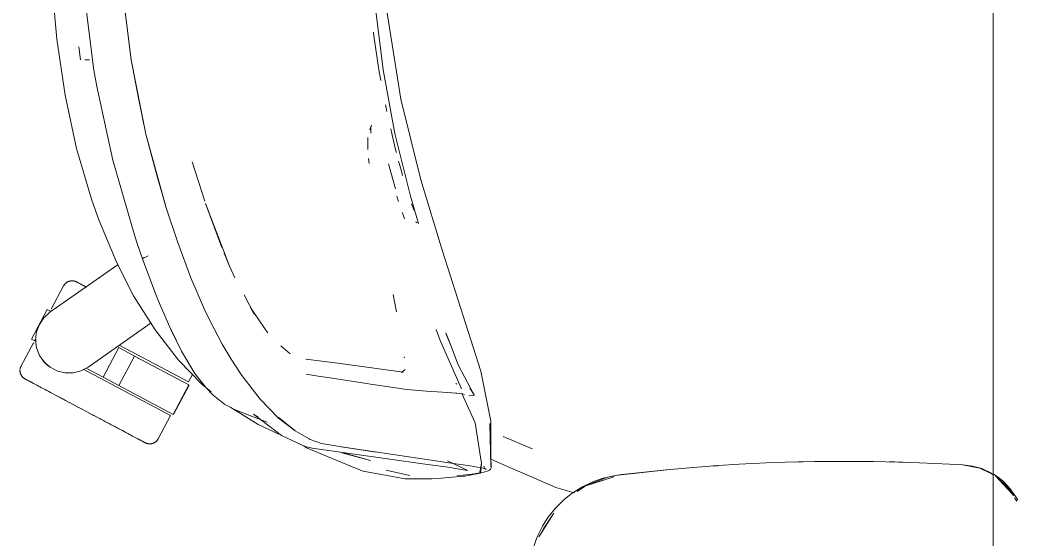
# Model space of a CAD drawing. Header units: millimetres. Extents: x 155927 to 295199, y -4084 to 97293.
# Drawn here: x 200043.4 to 200460.9, y 31884.3 to 32101.7 of the extents above; entities that cross this region are included whole.
import ezdxf

# ---------------------------------------------------------------- set-up
doc = ezdxf.new("R2010")
doc.units = ezdxf.units.MM
doc.header["$MEASUREMENT"] = 0
doc.layers.add('G-IMPT', color=8, linetype='CONTINUOUS', lineweight=9)
doc.layers.add('I-FURN', color=8, linetype='CONTINUOUS', lineweight=9)

msp = doc.modelspace()

# ---------------------------------------------------------------- linework, layer by layer
at = {"layer": 'G-IMPT'}
for p, q in [((200058.84, 32093.67), (200056.58, 32119.24)), ((200086.1, 32116.56), (200089.93, 32084.97)), ((200086.14, 32116.6), (200089.92, 32085.05)), ((200086.14, 32116.6), (200087.98, 32100.52)), ((200070.57, 32110.86), (200074.39, 32080.69)), ((200195.49, 32080.83), (200192.19, 32107.75)), ((200202.88, 32068.48), (200196.89, 32106.39)), ((200089.92, 32085.05), (200087.98, 32100.52)), ((200191.57, 32094.98), (200191.39, 32096.64)), ((200192.87, 32086.46), (200191.57, 32094.98)), ((200062.33, 32070.25), (200058.84, 32093.67)), ((200068.74, 32084.96), (200068.09, 32090.38)), ((200192.87, 32086.46), (200193.72, 32080.83)), ((200072.59, 32085.01), (200070.5, 32084.93)), ((200070.5, 32084.93), (200070.61, 32084.93)), ((200096.1, 32053.92), (200089.92, 32085.05)), ((200089.92, 32085.05), (200093.02, 32068.94)), ((200096.1, 32053.92), (200089.93, 32084.97)), ((200074.39, 32080.69), (200075.57, 32073.77)), ((200193.72, 32080.83), (200193.96, 32079.2)), ((200194.52, 32076.3), (200193.96, 32079.2)), ((200200.42, 32054.16), (200195.49, 32080.83)), ((200067.14, 32047.88), (200062.33, 32070.25)), ((200082.24, 32042.98), (200075.57, 32073.77)), ((200096.1, 32053.92), (200093.02, 32068.94)), ((200196.44, 32066.2), (200196.98, 32063.38)), ((200202.88, 32068.48), (200211.2, 32034.79)), ((200190.53, 32057.57), (200189.85, 32055.62)), ((200190.32, 32056.52), (200190.53, 32057.57)), ((200100.75, 32036.67), (200096.1, 32053.92)), ((200096.1, 32053.92), (200104.48, 32023.42)), ((200096.1, 32053.92), (200104.52, 32023.51)), ((200190.27, 32054.35), (200190.28, 32054.21)), ((200190.32, 32056.52), (200190.28, 32054.21)), ((200198.65, 32056.15), (200199.1, 32054.18)), ((200200.65, 32047.42), (200199.1, 32054.18)), ((200200.42, 32054.16), (200206.97, 32027.84)), ((200188.99, 32052.51), (200189.08, 32047.45)), ((200188.99, 32052.51), (200189, 32049.73)), ((200189.08, 32047.45), (200189, 32049.73)), ((200073.32, 32026.64), (200067.14, 32047.88)), ((200200.65, 32047.42), (200200.99, 32046.13)), ((200082.24, 32042.98), (200091.18, 32012.16)), ((200115.55, 32042.24), (200116.62, 32038.8)), ((200115.55, 32042.24), (200120.8, 32025.75)), ((200189.39, 32043.66), (200189.61, 32041.57)), ((200200.68, 32030.94), (200197.75, 32041.41)), ((200201.95, 32042.41), (200201.91, 32042.58)), ((200202.27, 32041.27), (200201.95, 32042.41)), ((200202.27, 32041.27), (200203.39, 32037.27)), ((200100.75, 32036.67), (200104.52, 32023.51)), ((200203.39, 32037.27), (200203.59, 32036.58)), ((200220.38, 32004.82), (200211.2, 32034.79)), ((200073.32, 32026.64), (200076.39, 32017.91)), ((200121.08, 32024.76), (200127.9, 32006.36)), ((200121.08, 32024.76), (200127.79, 32007.31)), ((200201.13, 32027.85), (200201.85, 32025.64)), ((200206.97, 32027.84), (200210.04, 32017.41)), ((200208.13, 32022.64), (200207.38, 32024.74)), ((200104.48, 32023.42), (200109.49, 32008.51)), ((200203.84, 32020.09), (200203.47, 32021.1)), ((200203.84, 32020.09), (200204.45, 32018.43)), ((200208.13, 32022.64), (200208.37, 32021.98)), ((200076.39, 32017.91), (200083.91, 31999.93)), ((200209.15, 32017.16), (200209.36, 32017.01)), ((200209.15, 32017.16), (200209.76, 32016.77)), ((200210.11, 32017.14), (200210.04, 32017.41)), ((200210.18, 32016.85), (200210.11, 32017.14)), ((200210.15, 32016.39), (200210.24, 32016.62)), ((200210.24, 32016.62), (200210.18, 32016.85)), ((200091.18, 32012.16), (200092.38, 32008.55)), ((200094.78, 32001.62), (200092.38, 32008.55)), ((200114.95, 31993.63), (200109.49, 32008.51)), ((200127.79, 32007.31), (200128.45, 32005.59)), ((200096.01, 32002.4), (200097.07, 32002.83)), ((200097.07, 32002.83), (200096.48, 32002.6)), ((200131.18, 31998.51), (200128.45, 32005.59)), ((200131.18, 31998.51), (200128.87, 32003.95)), ((200220.38, 32004.82), (200236.37, 31954.58)), ((200091, 31986.16), (200083.91, 31999.93)), ((200094.75, 32001.62), (200094.78, 32001.75)), ((200100.32, 31986.66), (200094.75, 32001.62)), ((200094.78, 32001.75), (200095.19, 32002.02)), ((200094.78, 32001.75), (200094.79, 32001.8)), ((200094.78, 32001.75), (200094.78, 32001.62)), ((200095.19, 32002.02), (200094.79, 32001.8)), ((200096.01, 32002.4), (200095.19, 32002.02)), ((200095.37, 32002.12), (200095.19, 32002.02)), ((200096.01, 32002.4), (200095.37, 32002.12)), ((200096.01, 32002.4), (200096.48, 32002.6)), ((200133.37, 31993.66), (200131.18, 31998.51)), ((200114.95, 31993.63), (200121.12, 31979.4)), ((200099.97, 31971.86), (200091, 31986.16)), ((200101.8, 31982.97), (200100.32, 31986.66)), ((200137.25, 31986.61), (200141.43, 31978.51)), ((200199.66, 31986.71), (200201.07, 31979.45)), ((200106.57, 31972.02), (200101.8, 31982.97)), ((200124.51, 31972.67), (200121.12, 31979.4)), ((200139.93, 31981.28), (200142.49, 31977.53)), ((200139.93, 31981.28), (200141.43, 31978.51)), ((200142.49, 31977.53), (200142.88, 31976.95)), ((200142.88, 31976.95), (200146.38, 31971.82)), ((200099.97, 31971.86), (200109.78, 31959.26)), ((200106.79, 31971.57), (200106.57, 31972.02)), ((200106.57, 31972.02), (200111.1, 31962.96)), ((200106.57, 31972.02), (200110.79, 31963.56)), ((200106.79, 31971.57), (200111.1, 31962.96)), ((200124.51, 31972.67), (200128.08, 31965.88)), ((200146.38, 31971.82), (200147.13, 31970.71)), ((200217.65, 31971.98), (200219.39, 31967.4)), ((200223.69, 31965.76), (200221.67, 31970.66)), ((200221.67, 31970.66), (200223.7, 31965.56)), ((200223.7, 31965.56), (200221.9, 31970.09)), ((200131.85, 31959.65), (200128.08, 31965.88)), ((200219.39, 31967.4), (200228.32, 31947.24)), ((200226.94, 31957.29), (200223.69, 31965.76)), ((200111.1, 31962.96), (200110.79, 31963.56)), ((200111.1, 31962.96), (200115.83, 31954.97)), ((200152.65, 31965.18), (200156.56, 31961.85)), ((200119.74, 31948.97), (200109.78, 31959.26)), ((200131.85, 31959.65), (200135.73, 31953.56)), ((200176.5, 31957.91), (200163.15, 31959.68)), ((200163.15, 31959.68), (200163.62, 31959.54)), ((200176.5, 31957.91), (200203.84, 31954.17)), ((200204.34, 31960.23), (200204.29, 31960.58)), ((200226.94, 31957.29), (200232.22, 31947.18)), ((200116.69, 31953.68), (200115.83, 31954.97)), ((200121.41, 31947.55), (200116.69, 31953.68)), ((200135.9, 31953.3), (200135.73, 31953.56)), ((200143.92, 31942.86), (200135.9, 31953.3)), ((200168.31, 31952.55), (200163.24, 31953.3)), ((200204.69, 31955.28), (200203.13, 31954.04)), ((200203.34, 31954.08), (200203.57, 31954.12)), ((200203.84, 31954.17), (200203.57, 31954.12)), ((200236.37, 31954.58), (200240.56, 31933.62)), ((200123.41, 31945.97), (200119.74, 31948.97)), ((200168.31, 31952.55), (200175.15, 31951.49)), ((200175.15, 31951.49), (200176.81, 31951.23)), ((200188.58, 31949.36), (200176.81, 31951.23)), ((200190.13, 31949.11), (200188.58, 31949.36)), ((200205.35, 31946.9), (200190.13, 31949.11)), ((200225.94, 31949.41), (200226.38, 31949.14)), ((200121.41, 31947.55), (200124.3, 31944.52)), ((200129.17, 31940.66), (200124.3, 31944.52)), ((200205.35, 31946.9), (200205.43, 31946.89)), ((200205.43, 31946.89), (200213.67, 31946.28)), ((200222.52, 31945.64), (200213.67, 31946.28)), ((200222.52, 31945.64), (200225.93, 31945.39)), ((200226.3, 31945.35), (200225.93, 31945.39)), ((200226.3, 31945.35), (200228.76, 31945.06)), ((200233.93, 31932.92), (200228.35, 31945.21)), ((200228.76, 31945.06), (200228.82, 31945.04)), ((200229.59, 31944.76), (200228.82, 31945.04)), ((200231.33, 31944.29), (200232.86, 31944.45)), ((200233.57, 31944.73), (200231.73, 31947.43)), ((200233.57, 31944.73), (200232.22, 31947.18)), ((200232.86, 31944.45), (200233.55, 31944.6)), ((200233.55, 31944.6), (200233.57, 31944.73)), ((200233.57, 31944.73), (200233.61, 31944.9)), ((200130.3, 31940.05), (200129.17, 31940.66)), ((200151.66, 31934.96), (200143.92, 31942.86)), ((200130.3, 31940.05), (200132.74, 31938.87)), ((200131.66, 31939.35), (200130.89, 31939.85)), ((200131.66, 31939.35), (200143.11, 31932.23)), ((200132.74, 31938.87), (200134.97, 31937.8)), ((200146.87, 31933.29), (200134.97, 31937.8)), ((200141.22, 31936.52), (200152.87, 31927.61)), ((200141.22, 31936.52), (200143.17, 31935.41)), ((200143.11, 31932.23), (200151.74, 31928.25)), ((200158.4, 31929.87), (200151.45, 31935.27)), ((200151.45, 31935.27), (200155.02, 31932.46)), ((200151.66, 31934.96), (200158.62, 31929.54)), ((200158.4, 31929.87), (200155.02, 31932.46)), ((200233.93, 31932.92), (200236.65, 31915.87)), ((200240.12, 31932.73), (200240.71, 31914.29)), ((200240.12, 31932.73), (200240.61, 31914.75)), ((200240.56, 31933.62), (200240.61, 31914.75)), ((200158.62, 31929.54), (200164.46, 31926.26)), ((200152.87, 31927.61), (200159.44, 31924.54)), ((200159.44, 31924.54), (200162.81, 31922.97)), ((200164.88, 31926.04), (200164.46, 31926.26)), ((200164.88, 31926.04), (200169.67, 31924.29)), ((200169.67, 31924.29), (200177.34, 31922.99)), ((200245.71, 31927.19), (200257.56, 31922.27)), ((200162.2, 31923.26), (200163.37, 31922.49)), ((200165.8, 31922.33), (200162.81, 31922.97)), ((200163.37, 31922.49), (200179.82, 31915.69)), ((200213.02, 31915.65), (200165.8, 31922.33)), ((200192.5, 31920.69), (200177.34, 31922.99)), ((200192.5, 31920.69), (200177.92, 31922.92)), ((200193.11, 31920.6), (200177.92, 31922.92)), ((200190.22, 31917.2), (200178.23, 31920.45)), ((200190.22, 31917.2), (200178.33, 31920.56)), ((200193.11, 31920.6), (200223.98, 31916.04)), ((200257.83, 31922.16), (200257.56, 31922.27)), ((200179.82, 31915.69), (200183.18, 31914.3)), ((200213.02, 31915.65), (200223.68, 31914.21)), ((200222.43, 31917.02), (200230.86, 31913.02)), ((200223.98, 31916.04), (200231.83, 31914.93)), ((200235.96, 31912.29), (200236.65, 31915.87)), ((200235.96, 31912.29), (200236.59, 31915.84)), ((200236.59, 31915.84), (200236.2, 31911.88)), ((200248.77, 31914.16), (200240.6, 31917.73)), ((200335.68, 31915.03), (200344.55, 31915.59)), ((200355.86, 31916.13), (200344.55, 31915.59)), ((200355.86, 31916.13), (200363.74, 31916.42)), ((200376.05, 31916.72), (200363.74, 31916.42)), ((200367.61, 31916.5), (200369.27, 31916.58)), ((200369.27, 31916.58), (200371.35, 31916.58)), ((200376.05, 31916.72), (200381.52, 31916.79)), ((200396.23, 31916.8), (200381.52, 31916.79)), ((200400.74, 31916.74), (200396.23, 31916.8)), ((200400.74, 31916.74), (200416.41, 31916.37)), ((200407.47, 31916.57), (200409.69, 31916.57)), ((200413.01, 31916.42), (200409.69, 31916.57)), ((200416.41, 31916.37), (200419.96, 31916.24)), ((200432.52, 31915.63), (200419.96, 31916.24)), ((200432.52, 31915.63), (200438.18, 31915.34)), ((200445.3, 31913.97), (200437.96, 31915.34)), ((200438.18, 31915.34), (200442.19, 31914.84)), ((200187.04, 31912.71), (200183.18, 31914.3)), ((200204.74, 31909.47), (200187.04, 31912.71)), ((200197.3, 31912.92), (200196.72, 31913.08)), ((200206.6, 31910.88), (200197.3, 31912.92)), ((200224.98, 31914), (200223.68, 31914.21)), ((200230, 31913.17), (200224.98, 31914)), ((200228.99, 31911.1), (200226.4, 31910.89)), ((200228.99, 31911.1), (200233.67, 31911.62)), ((200233.88, 31911.44), (200229.63, 31910.63)), ((200230.86, 31913.02), (200230, 31913.17)), ((200238.1, 31913.82), (200231.83, 31914.93)), ((200234.29, 31911.7), (200233.67, 31911.62)), ((200233.88, 31911.44), (200236.2, 31911.88)), ((200234.29, 31911.7), (200237.57, 31912.23)), ((200237.48, 31913.99), (200238.58, 31913.43)), ((200237.48, 31913.99), (200238.1, 31913.82)), ((200237.57, 31912.23), (200239.43, 31912.78)), ((200237.76, 31914.37), (200237.68, 31914.87)), ((200237.76, 31914.37), (200238.08, 31913.83)), ((200238.08, 31913.83), (200238.58, 31913.43)), ((200239.97, 31913.11), (200239.43, 31912.78)), ((200239.97, 31913.11), (200240.34, 31913.6)), ((200240.74, 31914.17), (200240.34, 31913.6)), ((200240.74, 31914.17), (200240.55, 31915.04)), ((200240.55, 31915.04), (200240.57, 31914.93)), ((200240.61, 31914.75), (200240.57, 31914.93)), ((200240.71, 31914.29), (200240.61, 31914.75)), ((200256.6, 31910.74), (200248.77, 31914.16)), ((200292.56, 31910.96), (200315.52, 31913.42)), ((200292.56, 31910.96), (200314, 31913.31)), ((200292.56, 31910.96), (200295.38, 31911.29)), ((200315.52, 31913.42), (200295.38, 31911.29)), ((200314, 31913.31), (200325.4, 31914.3)), ((200335.68, 31915.03), (200325.4, 31914.3)), ((200333.64, 31914.89), (200332.22, 31914.76)), ((200333.64, 31914.89), (200335.54, 31914.98)), ((200442.19, 31914.84), (200446.14, 31913.78)), ((200449.27, 31912.02), (200445.3, 31913.97)), ((200450.47, 31911.79), (200446.14, 31913.78)), ((200449.56, 31911.87), (200450.83, 31911.24)), ((200450.83, 31911.54), (200453.69, 31909.59)), ((200204.74, 31909.47), (200211.71, 31909.44)), ((200215.88, 31909.44), (200211.71, 31909.44)), ((200219.83, 31909.78), (200215.88, 31909.44)), ((200219.83, 31909.78), (200229.16, 31910.59)), ((200229.16, 31910.59), (200229.63, 31910.63)), ((200267.73, 31905.88), (200256.6, 31910.74)), ((200278.89, 31906.17), (200283.47, 31908.36)), ((200280.21, 31906.56), (200292.06, 31910.38)), ((200289.43, 31910.17), (200280.21, 31906.56)), ((200280.21, 31906.56), (200282.92, 31907.46)), ((200282.92, 31907.46), (200292.06, 31910.38)), ((200283.47, 31908.36), (200287.6, 31909.81)), ((200292.56, 31910.96), (200287.6, 31909.81)), ((200292.49, 31910.75), (200289.43, 31910.17)), ((200457.51, 31905.46), (200451.8, 31910.77)), ((200458.7, 31903.37), (200451.8, 31910.77)), ((200451.8, 31910.77), (200454.21, 31908.53)), ((200455.01, 31908.45), (200453.69, 31909.59)), ((200457.29, 31905), (200454.21, 31908.53)), ((200455.01, 31908.45), (200457.88, 31905.41)), ((200267.73, 31905.88), (200275.55, 31903.63)), ((200271.26, 31900.81), (200274.56, 31903.44)), ((200278.89, 31906.17), (200274.56, 31903.44)), ((200280.21, 31906.56), (200276.63, 31904.14)), ((200458.7, 31903.37), (200457.42, 31904.84)), ((200459.39, 31902.31), (200457.51, 31905.46)), ((200457.88, 31905.41), (200460.32, 31901.95)), ((200267.65, 31897.27), (200271.26, 31900.81)), ((200460.72, 31900.08), (200459.86, 31901.52)), ((200461.13, 31900.58), (200460.32, 31901.95)), ((200260.6, 31885.14), (200266.92, 31895.09)), ((200262.76, 31888.81), (200266.92, 31895.09)), ((200267.65, 31897.27), (200264.46, 31893.29)), ((200262.19, 31889.74), (200264.46, 31893.29)), ((200259.95, 31885.23), (200262.19, 31889.74)), ((200260.6, 31885.14), (200262.76, 31888.81)), ((200259.95, 31885.23), (200258.24, 31880.46))]:
    msp.add_line(p, q, dxfattribs=at)
at = {"layer": 'I-FURN'}
for p, q in [((200450.83, 32826.14), (200450.83, 31426.14)), ((200450.83, 31426.14), (200450.83, 32826.14)), ((200055.94, 31979.24), (200084.53, 31999.26)), ((200061.68, 31990.29), (200061.76, 31990.43)), ((200061.76, 31990.43), (200061.85, 31990.56)), ((200061.85, 31990.56), (200061.94, 31990.7)), ((200061.94, 31990.7), (200062.03, 31990.83)), ((200062.03, 31990.83), (200062.13, 31990.96)), ((200062.13, 31990.96), (200062.24, 31991.08)), ((200062.24, 31991.08), (200062.34, 31991.2)), ((200062.34, 31991.2), (200062.46, 31991.31)), ((200062.46, 31991.31), (200062.58, 31991.42)), ((200062.58, 31991.42), (200062.7, 31991.52)), ((200062.7, 31991.52), (200062.83, 31991.62)), ((200062.83, 31991.62), (200062.96, 31991.72)), ((200062.96, 31991.72), (200063.09, 31991.8)), ((200063.09, 31991.8), (200063.23, 31991.89)), ((200063.23, 31991.89), (200063.37, 31991.96)), ((200063.37, 31991.96), (200063.52, 31992.04)), ((200063.52, 31992.04), (200063.66, 31992.1)), ((200063.66, 31992.1), (200063.81, 31992.16)), ((200063.81, 31992.16), (200063.97, 31992.22)), ((200063.97, 31992.22), (200064.12, 31992.26)), ((200064.12, 31992.26), (200064.28, 31992.31)), ((200064.28, 31992.31), (200064.43, 31992.34)), ((200064.43, 31992.34), (200064.59, 31992.37)), ((200064.59, 31992.37), (200064.75, 31992.39)), ((200064.75, 31992.39), (200064.91, 31992.41)), ((200064.91, 31992.41), (200065.07, 31992.42)), ((200065.07, 31992.42), (200065.23, 31992.42)), ((200065.23, 31992.42), (200065.39, 31992.42)), ((200065.39, 31992.42), (200065.56, 31992.41)), ((200065.56, 31992.41), (200065.72, 31992.4)), ((200065.72, 31992.4), (200065.88, 31992.37)), ((200065.88, 31992.37), (200066.03, 31992.35)), ((200066.03, 31992.35), (200066.19, 31992.31)), ((200066.19, 31992.31), (200066.35, 31992.27)), ((200066.35, 31992.27), (200066.5, 31992.22)), ((200066.5, 31992.22), (200066.65, 31992.17)), ((200066.65, 31992.17), (200066.8, 31992.11)), ((200066.8, 31992.11), (200066.95, 31992.04)), ((200066.95, 31992.04), (200067.1, 31991.97)), ((200067.1, 31991.97), (200067.13, 31991.95)), ((200067.13, 31991.95), (200067.15, 31991.94)), ((200067.14, 31991.95), (200067.13, 31991.95)), ((200067.18, 31991.93), (200067.14, 31991.95)), ((200067.15, 31991.94), (200067.21, 31991.91)), ((200067.26, 31991.88), (200067.18, 31991.93)), ((200067.21, 31991.91), (200067.31, 31991.86)), ((200067.39, 31991.82), (200067.26, 31991.88)), ((200067.31, 31991.86), (200067.46, 31991.78)), ((200067.55, 31991.73), (200067.39, 31991.82)), ((200067.46, 31991.78), (200067.64, 31991.69)), ((200067.75, 31991.63), (200067.55, 31991.73)), ((200067.64, 31991.69), (200067.85, 31991.57)), ((200067.99, 31991.5), (200067.75, 31991.63)), ((200067.85, 31991.57), (200068.11, 31991.43)), ((200068.27, 31991.35), (200067.99, 31991.5)), ((200068.11, 31991.43), (200068.41, 31991.27)), ((200068.59, 31991.18), (200068.27, 31991.35)), ((200068.41, 31991.27), (200068.75, 31991.1)), ((200068.94, 31990.99), (200068.59, 31991.18)), ((200068.75, 31991.1), (200069.12, 31990.9)), ((200069.34, 31990.78), (200068.94, 31990.99)), ((200069.12, 31990.9), (200069.53, 31990.68)), ((200069.76, 31990.55), (200069.34, 31990.78)), ((200069.53, 31990.68), (200069.97, 31990.44)), ((200070.23, 31990.31), (200069.76, 31990.55)), ((200069.97, 31990.44), (200070.46, 31990.19)), ((200070.73, 31990.04), (200070.23, 31990.31)), ((200061.68, 31990.29), (200056.53, 31980.6)), ((200070.46, 31990.19), (200070.97, 31989.91)), ((200071.27, 31989.75), (200070.73, 31990.04)), ((200054.78, 31980.4), (200048.21, 31968.04)), ((200053.43, 31976.98), (200055.94, 31979.24)), ((200054.78, 31980.4), (200056.18, 31979.66)), ((200056.18, 31979.66), (200056.09, 31979.7)), ((200050.36, 31971.03), (200051.53, 31974.2)), ((200051.53, 31974.2), (200053.43, 31976.98)), ((200098.39, 31974.8), (200071.99, 31956.31)), ((200049.98, 31967.68), (200050.36, 31971.03)), ((200049.02, 31966.47), (200043.87, 31956.79)), ((200049.61, 31967.3), (200048.21, 31968.04)), ((200049.02, 31966.47), (200049.4, 31966.27)), ((200049.52, 31967.34), (200049.61, 31967.3)), ((200049.61, 31967.3), (200050.01, 31968.05)), ((200050.4, 31964.34), (200049.98, 31967.68)), ((200085.23, 31965.34), (200113.93, 31950.08)), ((200051.62, 31961.19), (200050.4, 31964.34)), ((200053.56, 31958.43), (200051.62, 31961.19)), ((200084.76, 31964.46), (200078.19, 31952.1)), ((200084.76, 31964.46), (200091.4, 31960.93)), ((200052.1, 31960.35), (200054.39, 31957.57)), ((200056.1, 31956.21), (200053.56, 31958.43)), ((200054.39, 31957.57), (200055.81, 31956.41)), ((200091.4, 31960.93), (200084.83, 31948.57)), ((200091.4, 31960.93), (200114.11, 31948.85)), ((200043.4, 31955.05), (200043.41, 31955.21)), ((200043.4, 31954.89), (200043.4, 31955.05)), ((200043.4, 31954.73), (200043.4, 31954.89)), ((200043.41, 31954.56), (200043.4, 31954.73)), ((200043.41, 31955.21), (200043.43, 31955.37)), ((200043.43, 31954.4), (200043.41, 31954.56)), ((200043.43, 31955.37), (200043.45, 31955.53)), ((200043.45, 31954.24), (200043.43, 31954.4)), ((200043.45, 31955.53), (200043.48, 31955.69)), ((200043.48, 31954.09), (200043.45, 31954.24)), ((200043.48, 31955.69), (200043.51, 31955.85)), ((200043.52, 31953.93), (200043.48, 31954.09)), ((200043.51, 31955.85), (200043.55, 31956)), ((200043.56, 31953.77), (200043.52, 31953.93)), ((200043.55, 31956), (200043.6, 31956.16)), ((200043.61, 31953.62), (200043.56, 31953.77)), ((200043.6, 31956.16), (200043.66, 31956.31)), ((200043.66, 31953.47), (200043.61, 31953.62)), ((200043.66, 31956.31), (200043.72, 31956.46)), ((200043.72, 31953.32), (200043.66, 31953.47)), ((200043.72, 31956.46), (200043.78, 31956.6)), ((200043.79, 31953.17), (200043.72, 31953.32)), ((200043.78, 31956.6), (200043.85, 31956.75)), ((200043.86, 31953.03), (200043.79, 31953.17)), ((200043.85, 31956.75), (200043.87, 31956.79)), ((200043.94, 31952.89), (200043.86, 31953.03)), ((200044.02, 31952.75), (200043.94, 31952.89)), ((200044.11, 31952.61), (200044.02, 31952.75)), ((200059.09, 31954.66), (200056.1, 31956.21)), ((200062.37, 31953.87), (200059.09, 31954.66)), ((200065.75, 31953.9), (200062.37, 31953.87)), ((200069.02, 31954.73), (200065.75, 31953.9)), ((200071.99, 31956.31), (200069.02, 31954.73)), ((200069.81, 31955.42), (200106.41, 31935.96)), ((200078.19, 31952.1), (200071.13, 31955.85)), ((200113.93, 31950.08), (200115.6, 31953.24)), ((200044.2, 31952.48), (200044.11, 31952.61)), ((200044.3, 31952.35), (200044.2, 31952.48)), ((200044.41, 31952.23), (200044.3, 31952.35)), ((200044.52, 31952.11), (200044.41, 31952.23)), ((200044.63, 31952), (200044.52, 31952.11)), ((200044.75, 31951.89), (200044.63, 31952)), ((200044.87, 31951.78), (200044.75, 31951.89)), ((200045, 31951.68), (200044.87, 31951.78)), ((200045.13, 31951.59), (200045, 31951.68)), ((200045.26, 31951.5), (200045.13, 31951.59)), ((200045.4, 31951.42), (200045.26, 31951.5)), ((200045.54, 31951.34), (200045.4, 31951.42)), ((200045.54, 31951.33), (200045.54, 31951.34)), ((200045.54, 31951.34), (200045.56, 31951.33)), ((200045.59, 31951.31), (200045.54, 31951.33)), ((200045.56, 31951.33), (200045.62, 31951.29)), ((200045.67, 31951.27), (200045.59, 31951.31)), ((200045.62, 31951.29), (200045.72, 31951.24)), ((200045.79, 31951.2), (200045.67, 31951.27)), ((200045.72, 31951.24), (200045.86, 31951.17)), ((200045.95, 31951.12), (200045.79, 31951.2)), ((200045.86, 31951.17), (200046.04, 31951.07)), ((200046.15, 31951.01), (200045.95, 31951.12)), ((200046.04, 31951.07), (200046.26, 31950.95)), ((200046.39, 31950.88), (200046.15, 31951.01)), ((200046.26, 31950.95), (200046.52, 31950.82)), ((200046.67, 31950.73), (200046.39, 31950.88)), ((200046.52, 31950.82), (200046.81, 31950.66)), ((200046.99, 31950.56), (200046.67, 31950.73)), ((200046.81, 31950.66), (200047.15, 31950.48)), ((200047.35, 31950.38), (200046.99, 31950.56)), ((200047.15, 31950.48), (200047.52, 31950.28)), ((200047.74, 31950.17), (200047.35, 31950.38)), ((200047.52, 31950.28), (200047.93, 31950.06)), ((200048.17, 31949.94), (200047.74, 31950.17)), ((200047.93, 31950.06), (200048.38, 31949.83)), ((200048.63, 31949.69), (200048.17, 31949.94)), ((200048.38, 31949.83), (200048.86, 31949.57)), ((200049.14, 31949.42), (200048.63, 31949.69)), ((200048.86, 31949.57), (200049.38, 31949.3)), ((200049.67, 31949.14), (200049.14, 31949.42)), ((200049.38, 31949.3), (200049.93, 31949)), ((200050.24, 31948.84), (200049.67, 31949.14)), ((200049.93, 31949), (200050.51, 31948.69)), ((200050.51, 31948.69), (200051.13, 31948.36)), ((200084.83, 31948.57), (200078.19, 31952.1)), ((200107.54, 31936.49), (200084.83, 31948.57)), ((200114.11, 31948.85), (200107.54, 31936.49)), ((200107.71, 31936.4), (200114.28, 31948.76)), ((200051.13, 31948.36), (200051.78, 31948.02)), ((200051.78, 31948.02), (200052.46, 31947.66)), ((200052.46, 31947.66), (200053.16, 31947.28)), ((200053.16, 31947.28), (200053.9, 31946.89)), ((200053.9, 31946.89), (200054.66, 31946.49)), ((200054.66, 31946.49), (200055.45, 31946.07)), ((200055.45, 31946.07), (200056.26, 31945.64)), ((200056.26, 31945.64), (200057.09, 31945.19)), ((200057.09, 31945.19), (200057.95, 31944.74)), ((200057.95, 31944.74), (200058.83, 31944.27)), ((200058.83, 31944.27), (200059.72, 31943.79)), ((200060.21, 31943.53), (200059.31, 31944.01)), ((200059.72, 31943.79), (200060.64, 31943.31)), ((200061.14, 31943.04), (200060.21, 31943.53)), ((200060.64, 31943.31), (200061.57, 31942.81)), ((200062.07, 31942.54), (200061.14, 31943.04)), ((200061.57, 31942.81), (200062.51, 31942.31)), ((200063.03, 31942.04), (200062.07, 31942.54)), ((200062.51, 31942.31), (200063.47, 31941.8)), ((200063.99, 31941.53), (200063.03, 31942.04)), ((200063.47, 31941.8), (200064.44, 31941.29)), ((200064.96, 31941.01), (200063.99, 31941.53)), ((200064.44, 31941.29), (200065.42, 31940.77)), ((200065.95, 31940.48), (200064.96, 31941.01)), ((200065.42, 31940.77), (200066.4, 31940.24)), ((200066.94, 31939.96), (200065.95, 31940.48)), ((200066.4, 31940.24), (200067.4, 31939.71)), ((200067.94, 31939.43), (200066.94, 31939.96)), ((200067.4, 31939.71), (200068.4, 31939.18)), ((200068.94, 31938.9), (200067.94, 31939.43)), ((200068.4, 31939.18), (200069.4, 31938.65)), ((200069.94, 31938.36), (200068.94, 31938.9)), ((200069.4, 31938.65), (200070.4, 31938.12)), ((200070.95, 31937.83), (200069.94, 31938.36)), ((200070.4, 31938.12), (200071.41, 31937.58)), ((200071.95, 31937.29), (200070.95, 31937.83)), ((200071.41, 31937.58), (200072.41, 31937.05)), ((200072.95, 31936.76), (200071.95, 31937.29)), ((200072.41, 31937.05), (200073.42, 31936.51)), ((200073.95, 31936.23), (200072.95, 31936.76)), ((200073.42, 31936.51), (200074.41, 31935.98)), ((200074.95, 31935.7), (200073.95, 31936.23)), ((200074.41, 31935.98), (200075.4, 31935.46)), ((200075.94, 31935.17), (200074.95, 31935.7)), ((200075.4, 31935.46), (200076.39, 31934.93)), ((200076.91, 31934.65), (200075.94, 31935.17)), ((200076.39, 31934.93), (200077.36, 31934.42)), ((200077.88, 31934.14), (200076.91, 31934.65)), ((200077.36, 31934.42), (200078.32, 31933.9)), ((200078.84, 31933.63), (200077.88, 31934.14)), ((200078.32, 31933.9), (200079.28, 31933.4)), ((200079.78, 31933.13), (200078.84, 31933.63)), ((200079.28, 31933.4), (200080.21, 31932.9)), ((200080.71, 31932.63), (200079.78, 31933.13)), ((200080.21, 31932.9), (200081.14, 31932.41)), ((200081.63, 31932.15), (200080.71, 31932.63)), ((200081.14, 31932.41), (200082.04, 31931.93)), ((200082.52, 31931.67), (200081.63, 31932.15)), ((200082.04, 31931.93), (200082.93, 31931.46)), ((200101.26, 31926.27), (200106.41, 31935.96)), ((200083.4, 31931.21), (200082.52, 31931.67)), ((200082.93, 31931.46), (200083.8, 31930.99)), ((200084.26, 31930.75), (200083.4, 31931.21)), ((200083.8, 31930.99), (200084.64, 31930.54)), ((200085.09, 31930.31), (200084.26, 31930.75)), ((200084.64, 31930.54), (200085.47, 31930.11)), ((200085.47, 31930.11), (200086.27, 31929.68)), ((200086.27, 31929.68), (200087.05, 31929.27)), ((200087.05, 31929.27), (200087.8, 31928.87)), ((200087.8, 31928.87), (200088.52, 31928.48)), ((200088.52, 31928.48), (200089.21, 31928.12)), ((200089.21, 31928.12), (200089.88, 31927.76)), ((200089.88, 31927.76), (200090.51, 31927.43)), ((200090.51, 31927.43), (200091.11, 31927.11)), ((200091.42, 31926.94), (200090.84, 31927.25)), ((200091.11, 31927.11), (200091.68, 31926.8)), ((200091.97, 31926.65), (200091.42, 31926.94)), ((200091.68, 31926.8), (200092.22, 31926.52)), ((200092.49, 31926.37), (200091.97, 31926.65)), ((200092.22, 31926.52), (200092.72, 31926.25)), ((200092.97, 31926.12), (200092.49, 31926.37)), ((200092.72, 31926.25), (200093.18, 31926)), ((200093.42, 31925.88), (200092.97, 31926.12)), ((200093.18, 31926), (200093.61, 31925.78)), ((200093.83, 31925.66), (200093.42, 31925.88)), ((200093.61, 31925.78), (200094, 31925.57)), ((200094.2, 31925.46), (200093.83, 31925.66)), ((200094, 31925.57), (200094.36, 31925.38)), ((200094.54, 31925.28), (200094.2, 31925.46)), ((200094.36, 31925.38), (200094.68, 31925.21)), ((200094.83, 31925.13), (200094.54, 31925.28)), ((200094.68, 31925.21), (200094.96, 31925.06)), ((200095.09, 31924.99), (200094.83, 31925.13)), ((200094.96, 31925.06), (200095.2, 31924.93)), ((200095.31, 31924.87), (200095.09, 31924.99)), ((200095.2, 31924.93), (200095.4, 31924.83)), ((200095.49, 31924.78), (200095.31, 31924.87)), ((200095.4, 31924.83), (200095.56, 31924.74)), ((200095.63, 31924.7), (200095.49, 31924.78)), ((200095.56, 31924.74), (200095.68, 31924.67)), ((200095.73, 31924.65), (200095.63, 31924.7)), ((200095.68, 31924.67), (200095.77, 31924.63)), ((200095.79, 31924.62), (200095.73, 31924.65)), ((200095.77, 31924.63), (200095.81, 31924.61)), ((200095.81, 31924.61), (200095.79, 31924.62)), ((200095.85, 31924.59), (200095.81, 31924.61)), ((200095.81, 31924.61), (200095.81, 31924.61)), ((200096, 31924.51), (200095.85, 31924.59)), ((200096.14, 31924.45), (200096, 31924.51)), ((200096.29, 31924.39), (200096.14, 31924.45)), ((200096.45, 31924.34), (200096.29, 31924.39)), ((200096.6, 31924.29), (200096.45, 31924.34)), ((200096.76, 31924.25), (200096.6, 31924.29)), ((200096.91, 31924.21), (200096.76, 31924.25)), ((200097.07, 31924.18), (200096.91, 31924.21)), ((200097.23, 31924.16), (200097.07, 31924.18)), ((200097.39, 31924.15), (200097.23, 31924.16)), ((200097.55, 31924.14), (200097.39, 31924.15)), ((200097.71, 31924.13), (200097.55, 31924.14)), ((200097.87, 31924.14), (200097.71, 31924.13)), ((200098.04, 31924.15), (200097.87, 31924.14)), ((200098.2, 31924.16), (200098.04, 31924.15)), ((200098.36, 31924.19), (200098.2, 31924.16)), ((200098.51, 31924.22), (200098.36, 31924.19)), ((200098.67, 31924.25), (200098.51, 31924.22)), ((200098.83, 31924.29), (200098.67, 31924.25)), ((200098.98, 31924.34), (200098.83, 31924.29)), ((200099.13, 31924.39), (200098.98, 31924.34)), ((200099.28, 31924.46), (200099.13, 31924.39)), ((200099.43, 31924.52), (200099.28, 31924.46)), ((200099.57, 31924.59), (200099.43, 31924.52)), ((200099.71, 31924.67), (200099.57, 31924.59)), ((200099.85, 31924.75), (200099.71, 31924.67)), ((200099.99, 31924.84), (200099.85, 31924.75)), ((200100.12, 31924.94), (200099.99, 31924.84)), ((200100.25, 31925.04), (200100.12, 31924.94)), ((200100.37, 31925.14), (200100.25, 31925.04)), ((200100.49, 31925.25), (200100.37, 31925.14)), ((200100.6, 31925.36), (200100.49, 31925.25)), ((200100.71, 31925.48), (200100.6, 31925.36)), ((200100.82, 31925.6), (200100.71, 31925.48)), ((200100.92, 31925.73), (200100.82, 31925.6)), ((200101.01, 31925.86), (200100.92, 31925.73)), ((200101.1, 31925.99), (200101.01, 31925.86)), ((200101.19, 31926.13), (200101.1, 31925.99)), ((200101.26, 31926.27), (200101.19, 31926.13))]:
    msp.add_line(p, q, dxfattribs=at)
for points in [[(200050.08, 31966.24), (200050.04, 31966.61), (200050, 31967.28), (200050, 31967.82), (200050.01, 31968.05)], [(200054.04, 31957.91), (200053.64, 31958.31), (200053.28, 31958.72), (200052.94, 31959.14)]]:
    msp.add_open_spline(points, degree=3, dxfattribs=at)
msp.add_open_spline([(200051.34, 31961.74), (200051.26, 31961.9), (200050.97, 31962.54), (200050.75, 31963.16), (200050.6, 31963.63)], degree=3, knots=[-0.5319761, -0.5319761, -0.5319761, -0.5319761, -0.5, -0.4, -0.4, -0.4, -0.4], dxfattribs=at)

doc.saveas('drawing.dxf')
